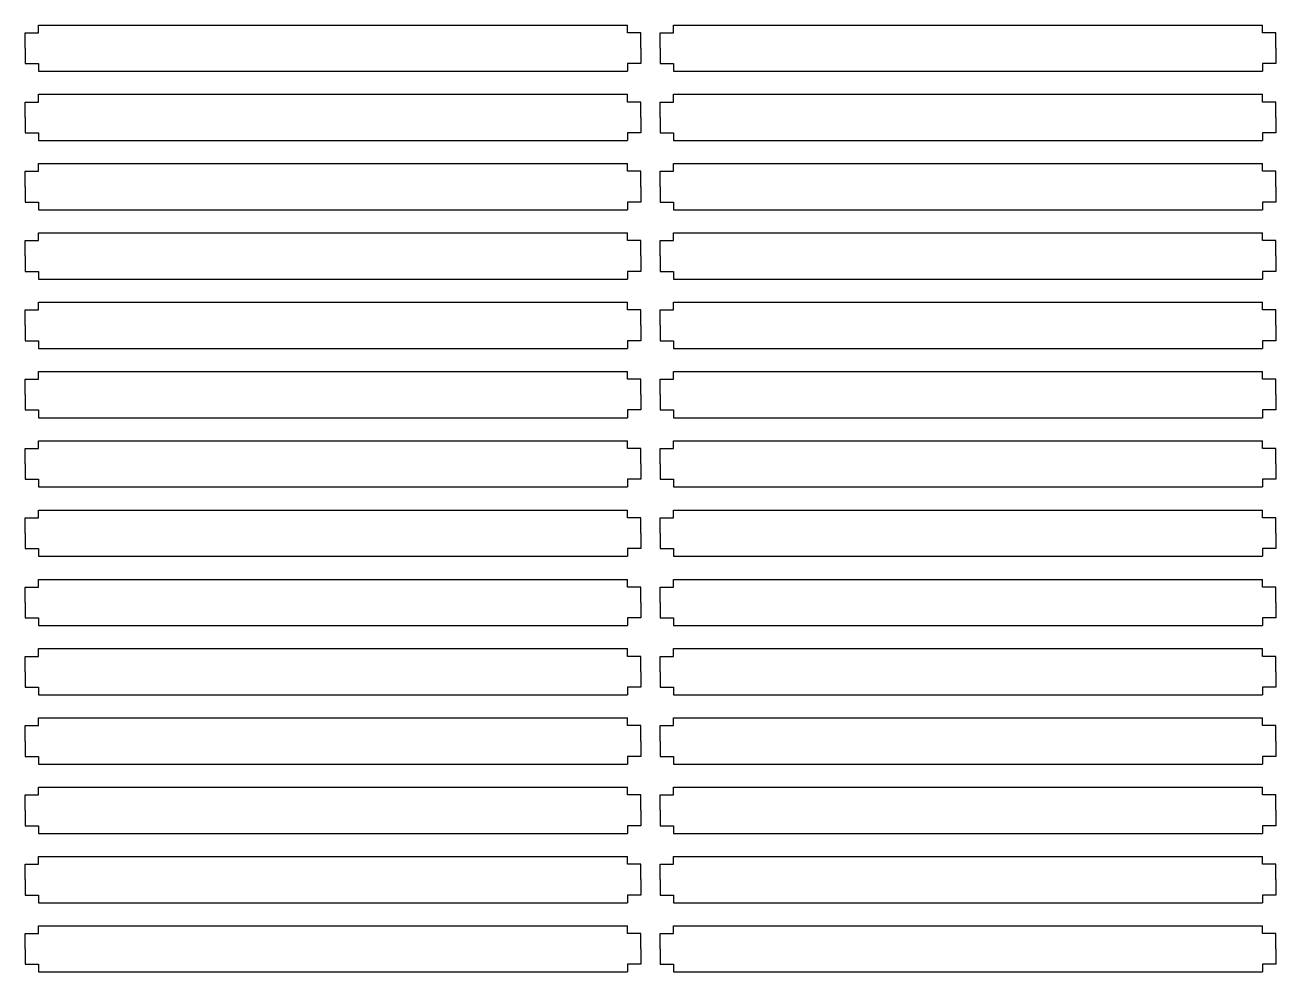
# Model space of a CAD drawing. Header units: inches. Extents: x 5 to 330, y 1 to 247.
import ezdxf

# ---------------------------------------------------------------- set-up
doc = ezdxf.new("R2010")
doc.units = ezdxf.units.IN
doc.header["$MEASUREMENT"] = 0

# ---------------------------------------------------------------- blocks, each defined once
blk = doc.blocks.new('*U5')
for p, q in [((-80, 0), (-80, 4)), ((-80, 4), (-76.5, 4)), ((-76.5, 4), (-76.5, 6)), ((-76.5, 6), (76.5, 6)), ((76.5, 4), (76.5, 6)), ((80, 4), (76.5, 4)), ((80, 0), (80, 4)), ((-80, 0), (-80, -4)), ((80, 0), (80, -4)), ((-80, -4), (-76.5, -4)), ((-76.5, -4), (-76.5, -6)), ((-76.5, -6), (76.5, -6)), ((80, -4), (76.5, -4)), ((76.5, -4), (76.5, -6))]:
    blk.add_line(p, q)
blk = doc.blocks.new('*U6')
at = {"color": 0, "linetype": 'ByBlock', "lineweight": -2, "transparency": 16777216}
for p in [(0, 234), (165, 234), (0, 216), (165, 216), (0, 198), (165, 198), (0, 180), (165, 180), (0, 162), (165, 162), (0, 144), (165, 144), (0, 126), (165, 126), (0, 108), (165, 108), (0, 90), (165, 90), (0, 72), (165, 72), (0, 54), (165, 54), (0, 36), (165, 36), (0, 18), (165, 18), (0, 0), (165, 0)]:
    blk.add_blockref('*U5', p, dxfattribs=at)

msp = doc.modelspace()

# ---------------------------------------------------------------- block references
msp.add_blockref('*U6', (85, 7.43))

doc.saveas('drawing.dxf')
